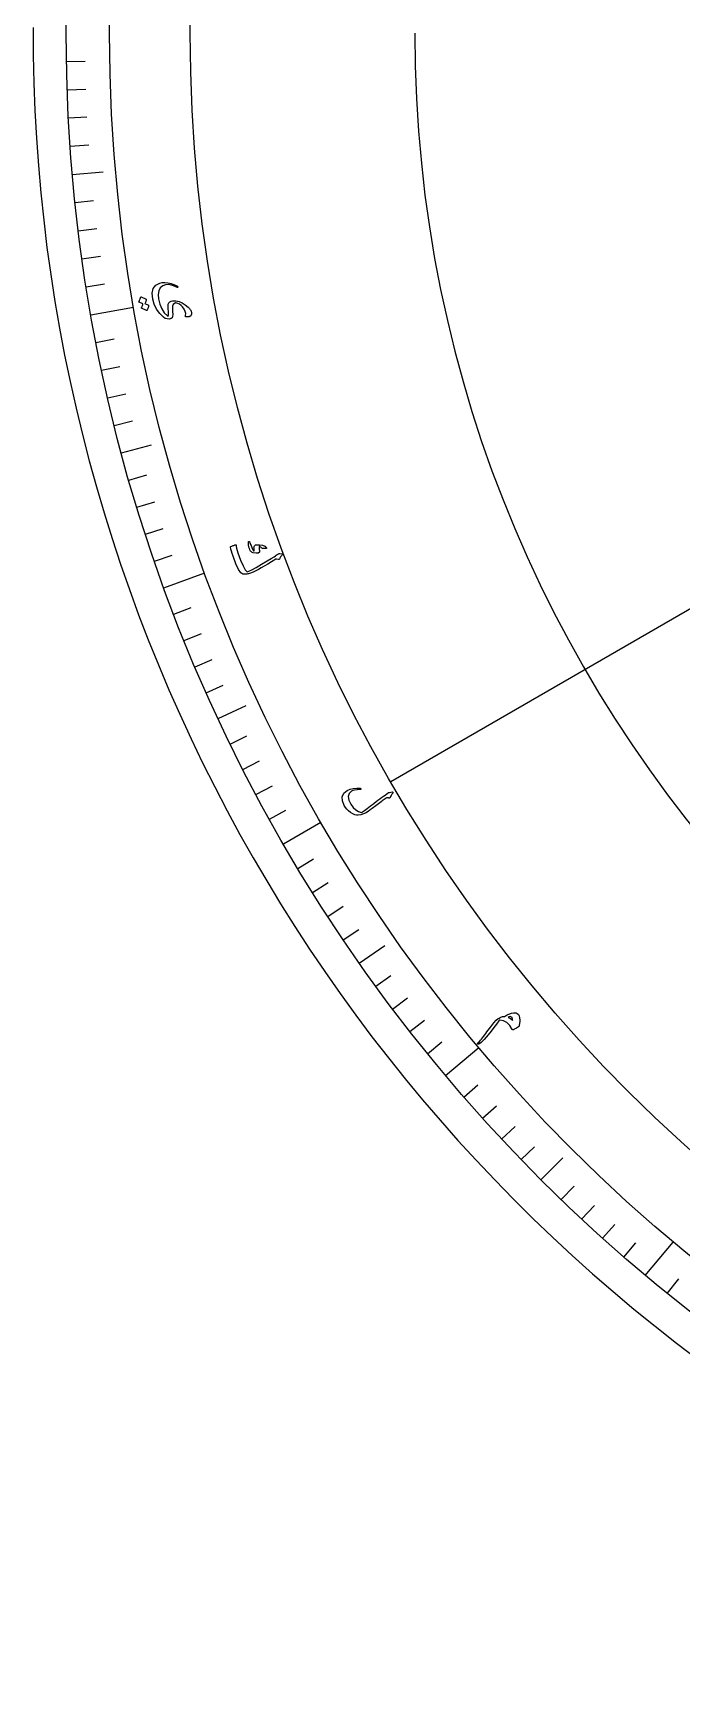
# Model space of a CAD drawing. Header units: millimetres. Extents: x -56 to 56, y -56 to 69.
# Drawn here: x -55.5 to -33.7, y -55.5 to 0 of the extents above; entities that cross this region are included whole.
import ezdxf

# ---------------------------------------------------------------- set-up
doc = ezdxf.new("R2010")
doc.units = ezdxf.units.MM
for name, color, linetype in [('CUT_OUTER', 1, 'Continuous'), ('ENGRAVE', 7, 'Continuous'), ('ENGRAVE_FINE', 8, 'Continuous'), ('TEXT', 5, 'Continuous')]:
    doc.layers.add(name, color=color, linetype=linetype)

msp = doc.modelspace()

# ---------------------------------------------------------------- linework, layer by layer
at = {"layer": 'CUT_OUTER'}
msp.add_arc((0.0001, -0.0002), 55.4998, 179.8085, 0.29907, dxfattribs=at)
at = {"layer": 'ENGRAVE'}
for points in [[(0, 0), (-43.4983, -25.1138)], [(-54.183, -4.7404), (-53.1464, -4.6497)], [(-53.5637, -9.4447), (-52.129, -9.1917)], [(-52.5367, -14.0772), (-51.5315, -13.8078)], [(-51.1099, -18.6025), (-49.7409, -18.1042)], [(-49.2941, -22.9862), (-48.351, -22.5464)], [(-47.1031, -27.195), (-45.8414, -26.4666)], [(-44.5537, -31.1968), (-43.7012, -30.5999)], [(-41.6652, -34.9612), (-40.5491, -34.0248)], [(-38.4595, -38.4595), (-37.7237, -37.7237)], [(-34.9612, -41.6652), (-34.0248, -40.5491)]]:
    msp.add_lwpolyline(points, dxfattribs=at)
for radius in [54.39, 54.39, 52.9331, 50.2275, 50.2275]:
    msp.add_circle((0, 0), radius, dxfattribs=at)
msp.add_arc((0, 0), 42.6934, 180, 270, dxfattribs=at)
at = {"layer": 'ENGRAVE_FINE'}
for points in [[(-54.3817, -0.9492), (-53.7574, -0.9383)], [(-54.3569, -1.8982), (-53.7329, -1.8764)], [(-54.3155, -2.8466), (-53.6919, -2.8139)], [(-54.2575, -3.7941), (-53.6347, -3.7505)], [(-54.092, -5.6853), (-53.4711, -5.62)], [(-53.9846, -6.6285), (-53.3649, -6.5524)], [(-53.8607, -7.5696), (-53.2424, -7.4827)], [(-53.7204, -8.5085), (-53.1037, -8.4108)], [(-53.3907, -10.3781), (-52.7778, -10.259)], [(-53.2014, -11.3083), (-52.5907, -11.1785)], [(-52.996, -12.2351), (-52.3876, -12.0946)], [(-52.7744, -13.1581), (-52.1686, -13.0071)], [(-52.283, -14.9919), (-51.6828, -14.8198)], [(-52.0134, -15.9021), (-51.4163, -15.7195)], [(-51.728, -16.8074), (-51.1341, -16.6145)], [(-51.4268, -17.7077), (-50.8364, -17.5044)], [(-50.7774, -19.4916), (-50.1945, -19.2679)], [(-50.4295, -20.3749), (-49.8506, -20.141)], [(-50.0663, -21.2519), (-49.4915, -21.0079)], [(-49.6877, -22.1224), (-49.1173, -21.8684)], [(-48.8854, -23.843), (-48.3242, -23.5693)], [(-48.4618, -24.6925), (-47.9055, -24.4091)], [(-48.0235, -25.5346), (-47.4722, -25.2414)], [(-47.5706, -26.3688), (-47.0245, -26.0661)], [(-46.6213, -28.0129), (-46.0861, -27.6913)], [(-46.1253, -28.8223), (-45.5958, -28.4914)], [(-45.6153, -29.6229), (-45.0916, -29.2829)], [(-45.0914, -30.4145), (-44.5737, -30.0654)], [(-44.0024, -31.9696), (-43.4973, -31.6026)], [(-43.4378, -32.7327), (-42.9391, -32.357)], [(-42.8599, -33.4858), (-42.3679, -33.1014)], [(-42.269, -34.2287), (-41.7837, -33.8358)], [(-41.0487, -35.6831), (-40.5774, -35.2734)], [(-40.4196, -36.394), (-39.9556, -35.9762)], [(-39.7783, -37.0939), (-39.3217, -36.6681)], [(-39.1249, -37.7825), (-38.6758, -37.3487)], [(-37.7825, -39.1249), (-37.3487, -38.6758)], [(-37.0939, -39.7783), (-36.6681, -39.3217)], [(-36.394, -40.4196), (-35.9762, -39.9556)], [(-35.6831, -41.0487), (-35.2734, -40.5774)], [(-34.2287, -42.269), (-33.8358, -41.7837)]]:
    msp.add_lwpolyline(points, dxfattribs=at)
at = {"layer": 'TEXT'}
for points in [[(-51.629, -9.1222), (-51.6261, -9.1243), (-51.624, -9.1276), (-51.6227, -9.132), (-51.6222, -9.1376), (-51.626, -9.1587), (-51.6306, -9.1793), (-51.6361, -9.1994), (-51.6424, -9.219), (-51.6496, -9.2383), (-51.6579, -9.2574), (-51.6673, -9.2762), (-51.6776, -9.2949), (-51.6812, -9.2988), (-51.6852, -9.301), (-51.6899, -9.3014), (-51.695, -9.3001), (-51.8624, -9.2302), (-51.8648, -9.2279), (-51.8655, -9.2239), (-51.8645, -9.2184), (-51.8617, -9.2113), (-51.8588, -9.2062), (-51.8551, -9.1981), (-51.8505, -9.187), (-51.845, -9.1729), (-51.8386, -9.1556), (-51.8311, -9.1351), (-51.8225, -9.1112), (-51.8129, -9.084), (-51.9428, -9.0275), (-51.947, -9.0246), (-51.9487, -9.0202), (-51.9478, -9.0143), (-51.9443, -9.007), (-51.9414, -9.0006), (-51.937, -8.9906), (-51.9312, -8.977), (-51.924, -8.9597), (-51.9155, -8.9386), (-51.9056, -8.9133), (-51.8943, -8.8839), (-51.8817, -8.8505), (-51.8793, -8.8468), (-51.8766, -8.8449), (-51.8736, -8.8448), (-51.8702, -8.8464), (-51.709, -8.9205), (-51.7061, -8.9226), (-51.704, -8.9259), (-51.7027, -8.9303), (-51.7023, -8.9359), (-51.7047, -8.9537), (-51.7081, -8.9712), (-51.7125, -8.9883), (-51.7178, -9.005), (-51.7239, -9.0214), (-51.7307, -9.0374), (-51.7382, -9.053), (-51.7464, -9.0682)], [(-50.3894, -9.4711), (-50.38, -9.4036), (-50.3923, -9.3325), (-50.4263, -9.2578), (-50.482, -9.1794), (-50.5301, -9.1318), (-50.584, -9.0947), (-50.6435, -9.0678), (-50.7089, -9.0514), (-50.7214, -9.0508), (-50.7341, -9.0528), (-50.7467, -9.0574), (-50.7595, -9.0645), (-50.796, -9.1034), (-50.8184, -9.1618), (-50.8265, -9.2397), (-50.8201, -9.337), (-50.8128, -9.4329), (-50.8181, -9.5045), (-50.8364, -9.552), (-50.8676, -9.5753), (-50.9392, -9.5907), (-51.0059, -9.5885), (-51.0678, -9.5686), (-51.1248, -9.531), (-51.2524, -9.4011), (-51.3551, -9.256), (-51.4327, -9.096), (-51.4851, -8.9211), (-51.5051, -8.7238), (-51.4718, -8.5681), (-51.3854, -8.4545), (-51.2463, -8.383), (-51.1661, -8.367), (-51.0766, -8.3644), (-50.9779, -8.375), (-50.8698, -8.3987), (-50.8393, -8.4081), (-50.8097, -8.418), (-50.781, -8.4285), (-50.7533, -8.4394), (-50.7263, -8.451), (-50.7, -8.4633), (-50.6743, -8.4763), (-50.6493, -8.49), (-50.6386, -8.4979), (-50.6335, -8.5056), (-50.634, -8.5133), (-50.64, -8.5209), (-50.6483, -8.526), (-50.6571, -8.5284), (-50.6663, -8.528), (-50.676, -8.525), (-50.8206, -8.4656), (-50.9468, -8.4369), (-51.0547, -8.4392), (-51.1441, -8.4727), (-51.2318, -8.5474), (-51.2861, -8.6451), (-51.3068, -8.7655), (-51.2939, -8.9086), (-51.248, -9.0868), (-51.1822, -9.2429), (-51.0969, -9.3765), (-50.9921, -9.4878), (-50.9838, -9.494), (-50.9764, -9.4956), (-50.9698, -9.4925), (-50.9641, -9.4846), (-50.9563, -9.4555), (-50.954, -9.4073), (-50.9572, -9.3398), (-50.9659, -9.253), (-50.971, -9.1641), (-50.9629, -9.0942), (-50.9417, -9.0432), (-50.9074, -9.0111), (-50.864, -8.9914), (-50.8168, -8.9798), (-50.7659, -8.9761), (-50.7113, -8.9805), (-50.6009, -9.0063), (-50.4957, -9.0504), (-50.3954, -9.1126), (-50.3002, -9.1929), (-50.2771, -9.2146), (-50.2566, -9.236), (-50.2387, -9.2571), (-50.2234, -9.278), (-50.2106, -9.2983), (-50.2002, -9.3182), (-50.1921, -9.3374), (-50.1865, -9.3561), (-50.1796, -9.4319), (-50.2038, -9.4838), (-50.2594, -9.5118), (-50.3463, -9.5158), (-50.3707, -9.511), (-50.3861, -9.502), (-50.3923, -9.4887), (-50.3894, -9.4711)], [(-47.1384, -17.4977), (-47.1547, -17.5156), (-47.1698, -17.5334), (-47.1836, -17.5514), (-47.1962, -17.5694), (-47.2075, -17.5877), (-47.2176, -17.6062), (-47.2263, -17.625), (-47.2336, -17.6441), (-47.2387, -17.6523), (-47.2464, -17.6573), (-47.2566, -17.659), (-47.2693, -17.6575), (-47.3381, -17.6453), (-47.3454, -17.6444), (-47.3514, -17.644), (-47.3561, -17.6442), (-47.3596, -17.645), (-47.5006, -17.7321), (-47.6284, -17.8101), (-47.7428, -17.8787), (-47.8441, -17.938), (-47.932, -17.9878), (-48.0066, -18.0278), (-48.0679, -18.058), (-48.1159, -18.0784), (-48.2078, -18.113), (-48.2376, -18.1223), (-48.268, -18.1302), (-48.2991, -18.1368), (-48.3308, -18.142), (-48.3632, -18.1457), (-48.3964, -18.1478), (-48.4302, -18.1483), (-48.4649, -18.1471), (-48.5306, -18.1068), (-48.6075, -17.9925), (-48.6949, -17.8038), (-48.7921, -17.5407), (-48.8188, -17.4572), (-48.8413, -17.3792), (-48.8596, -17.3067), (-48.8737, -17.2397), (-48.8733, -17.233), (-48.8711, -17.2275), (-48.8671, -17.2233), (-48.8614, -17.2204), (-48.833, -17.2084), (-48.8072, -17.1978), (-48.7838, -17.1884), (-48.7628, -17.1803), (-48.7441, -17.1734), (-48.7274, -17.1676), (-48.7128, -17.1629), (-48.7001, -17.1593), (-48.6928, -17.1576), (-48.688, -17.1587), (-48.6857, -17.1626), (-48.6859, -17.1692), (-48.6836, -17.2182), (-48.6732, -17.2788), (-48.6546, -17.351), (-48.6278, -17.4346), (-48.5385, -17.6812), (-48.4563, -17.8695), (-48.3817, -17.9996), (-48.3154, -18.0718), (-48.2582, -18.0503), (-48.1587, -17.9999), (-48.0167, -17.9205), (-47.8321, -17.8125), (-47.6478, -17.7031), (-47.5085, -17.6199), (-47.4143, -17.5628), (-47.3653, -17.5316), (-47.3521, -17.5227), (-47.3397, -17.5143), (-47.3281, -17.5065), (-47.3174, -17.4992), (-47.3077, -17.4926), (-47.2991, -17.4867), (-47.2916, -17.4814), (-47.2851, -17.4768), (-47.2707, -17.4678), (-47.2559, -17.4618), (-47.2408, -17.4589), (-47.2254, -17.4589), (-47.1411, -17.4674), (-47.1352, -17.4685), (-47.1309, -17.4704), (-47.1281, -17.4732), (-47.1269, -17.4768), (-47.1277, -17.4821), (-47.1299, -17.4873), (-47.1335, -17.4925), (-47.1384, -17.4977)], [(-47.666, -17.2702), (-47.6653, -17.2739), (-47.6656, -17.2774), (-47.667, -17.2808), (-47.6695, -17.2841), (-47.6722, -17.2859), (-47.6753, -17.2872), (-47.6788, -17.2882), (-47.6827, -17.2889), (-47.7968, -17.286), (-47.8087, -17.2849), (-47.8183, -17.2827), (-47.8256, -17.2794), (-47.8306, -17.2751), (-47.8458, -17.2541), (-47.8618, -17.2373), (-47.8787, -17.2249), (-47.8964, -17.2166), (-47.9042, -17.2165), (-47.9102, -17.2226), (-47.9146, -17.235), (-47.9172, -17.2536), (-47.9171, -17.2654), (-47.9166, -17.2774), (-47.9158, -17.2897), (-47.9146, -17.3022), (-47.913, -17.3152), (-47.9109, -17.3286), (-47.9084, -17.3425), (-47.9055, -17.357), (-47.9082, -17.4115), (-47.9436, -17.4416), (-48.0116, -17.447), (-48.1123, -17.4277), (-48.1443, -17.4162), (-48.1707, -17.4032), (-48.1916, -17.3887), (-48.2068, -17.3727), (-48.2187, -17.3534), (-48.2308, -17.3252), (-48.2432, -17.288), (-48.2559, -17.2419), (-48.2618, -17.2182), (-48.2666, -17.1954), (-48.2703, -17.1735), (-48.2728, -17.1526), (-48.2745, -17.1327), (-48.2759, -17.114), (-48.2768, -17.0964), (-48.2772, -17.0801), (-48.2754, -17.0692), (-48.2718, -17.0607), (-48.2667, -17.0545), (-48.26, -17.0507), (-48.2521, -17.0492), (-48.2455, -17.0509), (-48.2403, -17.0556), (-48.2363, -17.0635), (-48.2253, -17.089), (-48.2132, -17.1182), (-48.2001, -17.1509), (-48.1859, -17.1873), (-48.1595, -17.255), (-48.1361, -17.307), (-48.1161, -17.3432), (-48.0992, -17.3636), (-48.0959, -17.3658), (-48.0924, -17.3664), (-48.0886, -17.3653), (-48.0847, -17.3626), (-48.0826, -17.36), (-48.0812, -17.356), (-48.0806, -17.3508), (-48.0807, -17.3442), (-48.087, -17.2851), (-48.0886, -17.26), (-48.087, -17.2376), (-48.0824, -17.2177), (-48.0748, -17.2004), (-48.0643, -17.1844), (-48.0517, -17.1726), (-48.0371, -17.1652), (-48.0204, -17.162), (-47.9015, -17.1579), (-47.8029, -17.1746), (-47.7244, -17.212), (-47.666, -17.2702)], [(-43.4515, -25.4525), (-43.4445, -25.4524), (-43.4385, -25.454), (-43.4335, -25.4573), (-43.4295, -25.4624), (-43.4272, -25.4684), (-43.4274, -25.4748), (-43.43, -25.4815), (-43.4351, -25.4884), (-43.4655, -25.5275), (-43.4899, -25.5644), (-43.5082, -25.5993), (-43.5205, -25.632), (-43.5256, -25.6426), (-43.5344, -25.6499), (-43.5468, -25.654), (-43.5629, -25.6548), (-43.5713, -25.6541), (-43.5794, -25.6536), (-43.5871, -25.6531), (-43.5944, -25.6527), (-43.6013, -25.6523), (-43.6077, -25.6519), (-43.6135, -25.6515), (-43.6187, -25.651), (-43.628, -25.6505), (-43.6379, -25.652), (-43.6483, -25.6555), (-43.6593, -25.6611), (-43.6879, -25.6807), (-43.7189, -25.7025), (-43.7523, -25.7265), (-43.7879, -25.7528), (-43.826, -25.7812), (-43.8664, -25.8116), (-43.9094, -25.8441), (-43.9547, -25.8786), (-43.9996, -25.9137), (-44.0419, -25.9464), (-44.0818, -25.9766), (-44.1192, -26.0043), (-44.1541, -26.0298), (-44.1867, -26.0531), (-44.2169, -26.0743), (-44.2447, -26.0934), (-44.3292, -26.1463), (-44.4146, -26.1872), (-44.501, -26.2161), (-44.5884, -26.2329), (-44.6456, -26.2328), (-44.7077, -26.217), (-44.7745, -26.1855), (-44.8461, -26.1382), (-44.9152, -26.0819), (-44.9737, -26.0252), (-45.0216, -25.9681), (-45.0589, -25.9107), (-45.1236, -25.7507), (-45.1286, -25.6127), (-45.074, -25.4971), (-44.9601, -25.4037), (-44.8616, -25.3582), (-44.7555, -25.3307), (-44.6418, -25.3212), (-44.5204, -25.3295), (-44.5128, -25.331), (-44.507, -25.3339), (-44.503, -25.3381), (-44.5009, -25.3436), (-44.4998, -25.3502), (-44.5002, -25.3559), (-44.502, -25.3606), (-44.5052, -25.3644), (-44.5105, -25.3689), (-44.5164, -25.372), (-44.5228, -25.3736), (-44.5298, -25.3739), (-44.6303, -25.3784), (-44.7123, -25.3886), (-44.7757, -25.4045), (-44.8206, -25.4263), (-44.8972, -25.5084), (-44.9263, -25.6085), (-44.9078, -25.7266), (-44.8414, -25.8624), (-44.7606, -25.9728), (-44.6732, -26.0555), (-44.5793, -26.1107), (-44.479, -26.1382), (-44.4495, -26.1191), (-44.4156, -26.0961), (-44.3772, -26.0691), (-44.3343, -26.0381), (-44.2868, -26.003), (-44.2347, -25.9637), (-44.178, -25.9201), (-44.1166, -25.8722), (-44.0529, -25.8235), (-43.99, -25.776), (-43.9279, -25.7296), (-43.8666, -25.6842), (-43.806, -25.64), (-43.7462, -25.5971), (-43.687, -25.5555), (-43.6286, -25.5152), (-43.5737, -25.474), (-43.5668, -25.4704), (-43.56, -25.4677), (-43.5532, -25.4658), (-43.5465, -25.4649)], [(-39.6824, -32.9774), (-39.6543, -32.9612), (-39.6257, -32.9456), (-39.5967, -32.9309), (-39.5672, -32.9169), (-39.5373, -32.9039), (-39.5069, -32.8925), (-39.4762, -32.8824), (-39.4451, -32.8739), (-39.3853, -32.8624), (-39.334, -32.8592), (-39.291, -32.8643), (-39.2565, -32.8776), (-39.2181, -32.9099), (-39.191, -32.958), (-39.1749, -33.0221), (-39.1698, -33.1021), (-39.1701, -33.1255), (-39.171, -33.1489), (-39.1726, -33.1722), (-39.1749, -33.1954), (-39.1778, -33.2187), (-39.1813, -33.2421), (-39.1853, -33.2657), (-39.1898, -33.2894), (-39.1931, -33.3024), (-39.1978, -33.3133), (-39.2039, -33.3221), (-39.2115, -33.3289), (-39.2471, -33.3503), (-39.279, -33.3691), (-39.3072, -33.3855), (-39.3318, -33.3995), (-39.3523, -33.4108), (-39.3685, -33.4194), (-39.3802, -33.4252), (-39.3875, -33.4283), (-39.3984, -33.4298), (-39.4078, -33.4277), (-39.4156, -33.422), (-39.4219, -33.4126), (-39.5058, -33.2795), (-39.6027, -33.184), (-39.7129, -33.1261), (-39.8366, -33.1056), (-39.8486, -33.1068), (-39.8588, -33.1102), (-39.8673, -33.1158), (-39.8739, -33.1234), (-39.955, -33.2372), (-40.0412, -33.3535), (-40.1325, -33.4722), (-40.2288, -33.5934), (-40.3626, -33.7515), (-40.4659, -33.857), (-40.5388, -33.9096), (-40.5815, -33.9094), (-40.5867, -33.8992), (-40.5851, -33.8863), (-40.5766, -33.8706), (-40.5613, -33.8523), (-40.5268, -33.8169), (-40.4919, -33.779), (-40.4566, -33.7383), (-40.4209, -33.695), (-40.3847, -33.6494), (-40.348, -33.6016), (-40.3107, -33.5518), (-40.2728, -33.4999), (-40.1456, -33.3262), (-40.0403, -33.1938), (-39.9571, -33.1027), (-39.8962, -33.0527), (-39.8643, -33.0337), (-39.8337, -33.0177), (-39.8045, -33.0045), (-39.7766, -32.9942), (-39.7504, -32.9865), (-39.7259, -32.9812), (-39.7032, -32.9781), (-39.6824, -32.9774)], [(-39.5586, -33.0102), (-39.5408, -33.0195), (-39.5228, -33.03), (-39.5046, -33.0416), (-39.4863, -33.0544), (-39.4679, -33.0683), (-39.4495, -33.0831), (-39.4311, -33.0989), (-39.4127, -33.1157), (-39.4148, -33.0721), (-39.4209, -33.0381), (-39.431, -33.0138), (-39.4451, -32.999), (-39.4698, -32.988), (-39.497, -32.9862), (-39.5266, -32.9936), (-39.5586, -33.0102)]]:
    msp.add_lwpolyline(points, close=True, dxfattribs=at)

doc.saveas('drawing.dxf')
